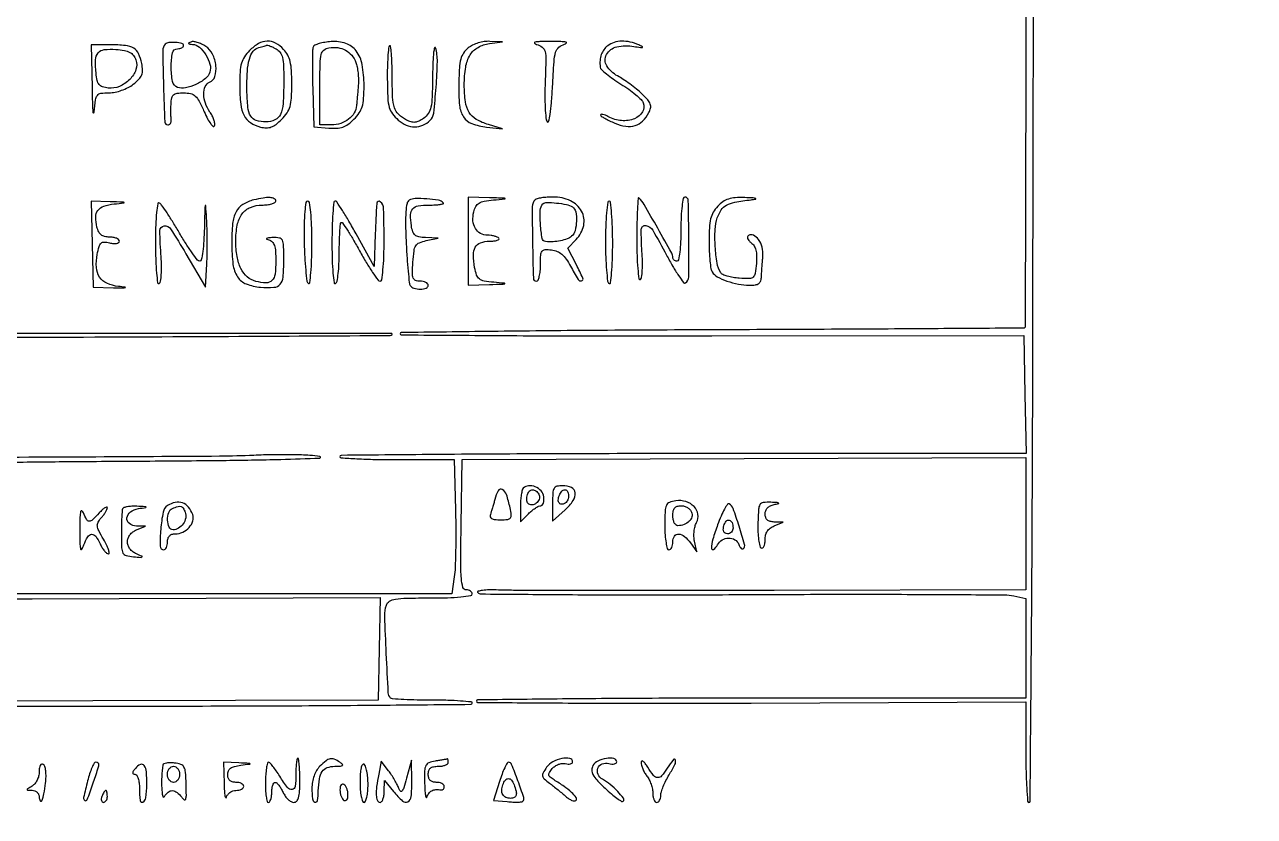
# Model space of a CAD drawing. Extents: x 24 to 1546, y 0 to 2379.
# Drawn here: x 1239.4 to 1546, y -0.5 to 197 of the extents above; entities that cross this region are included whole.
import ezdxf

# ---------------------------------------------------------------- set-up
doc = ezdxf.new("R2010")
doc.units = 0
doc.header["$MEASUREMENT"] = 0
doc.layers.get('0').update_dxf_attribs({"linetype": 'CONTINUOUS'})

msp = doc.modelspace()

# ---------------------------------------------------------------- linework, layer by layer
for points in [[(1489.134851, 232.568275, -0.000088), (1488.995819, 179.007081, -0.000003), (1488.836526, 121.681109, -0.200949), (1488.709803, 121.380879, -0.194474), (1488.503254, 121.295825, -0.00001), (1465.722567, 121.148835, -0.00041), (1440.577604, 121.007675, -0.000247), (1410.75, 120.879366, 0.000817), (1380.936723, 120.717103, 0.001363), (1355.839062, 120.471088, 0.000075), (1333.276162, 120.185037, 0.410462), (1333, 119.905311, 0.412087), (1333.276177, 119.62712, 0.000075), (1355.839062, 119.46656, 0.001363), (1380.936709, 119.360134, 0.000817), (1410.75, 119.363688), (1488.5, 119.5), (1488.776733, 104.75), (1489.053466, 90), (1403.526733, 90, 0.000822), (1370.731373, 89.946106, 0.001371), (1343.123132, 89.779687, 0.000076), (1318.30481, 89.558292, 0.4111), (1317.998822, 89.25, 0.396236), (1318.283064, 88.946682, 0.002689), (1322.184273, 88.720313, 0.008213), (1326.784417, 88.553912, 0.004933), (1332.248822, 88.5), (1346.5, 88.5), (1346.80418, 76, -0.005175), (1346.875443, 70.902717, -0.005553), (1346.838218, 65.923437, -0.005277), (1346.713649, 61.649129, -0.026037), (1346.492907, 59.25), (1345.877454, 55), (1281.337791, 55), (1216.798128, 55)], [(956.104801, 25.769543, -0.000009), (1071.532232, 26.383709, -0.000448)], [(1026.733611, 243.098293, 0.000018), (954.81255, 242.694459, 0.197444)], [(1192.992564, 118.921241, 0.000373), (1245.748798, 119.049044, 0.000618), (1290.245747, 119.245058, 0.000021), (1330.47912, 119.473752, 0.207433), (1330.992564, 119.699842, 0.654235), (1330.894344, 119.924749, 0.000011), (1276.068902, 119.942781, 0.000456), (1215.434512, 119.906035, 0.000272)], [(1054.378065, 242.245189, -0.00011), (1310.655694, 242.847537, -0.001089)], [(1382.009387, 244.131797, -0.000078), (1301.158415, 243.934612, -0.000047), (1205.149916, 243.724436, 0.000314)], [(1178.254911, 26.854156, -0.00082), (1265.25, 27.017082, 0.000799), (1298.130892, 27.077303, 0.001333), (1325.810937, 27.246056, 0.000072), (1350.701935, 27.467752, 0.411565), (1351, 27.768526, 0.38682), (1350.732743, 28.06229, 0.005199), (1348.086979, 28.28513, 0.011492), (1344.885694, 28.447402, 0.006916), (1341.083333, 28.5, -0.005), (1337.244264, 28.538389, -0.007691), (1333.923771, 28.655917, -0.003266), (1331.107786, 28.817428, -0.182376), (1330.635886, 29.030781, -0.184688), (1330.046725, 30.349584, -0.002117), (1329.551162, 40.126451, -0.003803), (1329.187091, 49.504029, -0.084835), (1329.560312, 52.190025, -0.184257), (1330.327158, 53.154467, -0.093176), (1331.807629, 53.692861, -0.036155), (1334.577976, 53.944826, -0.004606), (1340.567388, 54, 0.007652), (1344.840136, 54.065398, 0.016239), (1348.141847, 54.273963, 0.011691), (1350.628175, 54.571097, 0.373116), (1351, 55, 0.150489), (1350.882558, 55.381363, 0.098531), (1350.552098, 55.70625, 0.081634), (1350.058195, 55.92537, 0.063749), (1349.475229, 56, -0.338395), (1348.655992, 56.626153, -0.047242), (1348.268205, 58.869283, -0.020784), (1348.118898, 63.108125, -0.002638), (1348.225229, 72.25), (1348.5, 88.5), (1418.75, 88.756753), (1489, 89.013506), (1489, 72.506753), (1489, 56), (1426.25, 55.879403, -0.000329), (1401.771508, 55.848479, -0.000478), (1380.170312, 55.856079, -0.000237), (1361.816065, 55.88878, -0.008206), (1357.5, 55.969353, 0.012695), (1355.254322, 55.991109, 0.026387), (1353.507305, 55.871316, 0.039472), (1352.414139, 55.649576, 0.570319), (1352.333378, 55.33995, 0.197692), (1353.143716, 54.998324, 0.000224), (1371.987707, 54.844282, 0.001993), (1393.126772, 54.765211, 0.001218), (1418.071457, 54.832074, -0.000974), (1443.166534, 54.911559, -0.001517), (1464.795154, 54.872276, -0.000418), (1483.640858, 54.765099, -0.052468), (1485.988079, 54.502618), (1489, 53.841089), (1489, 41.420545), (1489, 29), (1420.5, 29, 0.001026), (1394.233622, 28.946105, 0.001711), (1372.121787, 28.779688, 0.000118), (1352.304352, 28.558027, 0.410756), (1351.999701, 28.25, 0.412221), (1352.304121, 27.943257, 0.000118), (1372.121453, 27.805139, 0.001711), (1394.233237, 27.731937, 0.001026), (1420.499701, 27.788772), (1489, 28.077545), (1489, 15.538772, 0.005696), (1489.054775, 10.730936, 0.009477), (1489.223813, 6.683264, 0.003564), (1489.454628, 3.285079, 0.392428), (1489.761916, 3, 0.411692), (1490.076076, 3.311464, 0.000039), (1490.375643, 38.396875, 0.000988), (1490.627808, 77.294189, 0.000592), (1490.781276, 123.5), (1491.038719, 244)], [(1218.521225, 87.631192, -0.000086), (1232.949581, 87.827557, -0.001224), (1249.012428, 88.004083, -0.000743), (1268.01457, 88.138175, 0.001292), (1288.697512, 88.30684, 0.0036), (1303.21425, 88.567264, 0.003575), (1312.971244, 88.882393, 0.892363), (1313, 89.269229, 0.034568), (1310.513888, 89.565801, 0.007986), (1306.296875, 89.707761, 0.00821), (1301.424214, 89.713898, 0.007943), (1296.5, 89.560968, -0.010109), (1287.99788, 89.333764, -0.000354), (1255.051563, 89.142944, -0.000659), (1216.127905, 88.996366, -0.000461)]]:
    msp.add_lwpolyline(points, format="xyb")
for points in [[(1256.180248, 181.25, 0.00366), (1256.273409, 177.382722, 0.015201), (1256.417571, 175.053125, 0.570584), (1256.5767, 174.977903, 0.227998), (1256.735039, 175.25, -0.012029), (1257.045312, 178.259185, -0.134041), (1257.503295, 179.362991, -0.198356), (1258.390416, 179.87019, -0.031948), (1260.419932, 180, 0.051476), (1261.907196, 180.153524, 0.033982), (1263.563273, 180.61839, 0.033766), (1265.15771, 181.309682, 0.047513), (1266.460607, 182.147673, 0.032399), (1267.857056, 183.400631, 0.09722), (1268.5571, 184.467034, 0.10501), (1268.773257, 185.669826, 0.041513), (1268.580408, 187.347962, 0.059634), (1267.788453, 189.765891, 0.151269), (1266.561126, 191.121125, 0.109552), (1264.505298, 191.794174, 0.023737), (1260.75, 191.984687), (1256, 192)], [(1267.130025, 188.193297, -0.177775), (1267.130548, 185.775342, -0.106885), (1265.576939, 183.322541, -0.098723), (1263.017694, 181.58513, -0.129285), (1260.230877, 181.185423, -0.049009), (1258.786518, 181.497246, -0.14226), (1257.947633, 182.062809, -0.120165), (1257.461203, 183.055059, -0.030287), (1257.179541, 184.845196, -0.030902), (1257.064353, 188.259949, -0.167812), (1257.708344, 189.9678, -0.196032), (1259.201017, 190.764984, -0.044387), (1262.132124, 190.807945, -0.024056), (1264.262801, 190.546351, -0.07809), (1265.607568, 190.09154, -0.10894), (1266.495775, 189.344901, -0.075811)], [(1274.452381, 192.119048, 0.202337), (1273.808712, 190.535684, 0.004055), (1273.996983, 181.689401, 0.003049), (1274.316203, 172.697986, 0.402085), (1275.043837, 172, 0.124261), (1275.428977, 172.097217, 0.116034), (1275.733365, 172.367188, 0.103799), (1275.908313, 172.772633, 0.082595), (1275.925354, 173.25, -0.023001), (1275.870297, 173.910708, -0.006547), (1275.84552, 174.940625, -0.006578), (1275.84808, 176.105469, -0.006926), (1275.881517, 177.25, -0.039736), (1276.065012, 178.740563, -0.164409), (1276.51578, 179.513758, -0.149348), (1277.37191, 179.896668, -0.031026), (1279.035537, 180, -0.057795), (1280.756958, 179.800354, -0.12996), (1281.908417, 179.187076, -0.086129), (1282.885261, 177.905021, -0.016406), (1284.156187, 175.25, 0.016478), (1284.989085, 173.510683, 0.036165), (1285.762189, 172.254933, 0.069326), (1286.359118, 171.630118, 0.509663), (1286.695397, 171.72424, 0.125237), (1286.761949, 172.349661, 0.042276), (1286.553521, 173.249288, 0.03892), (1286.143829, 174.246061, 0.035826), (1285.574747, 175.196747, -0.06986), (1284.455807, 177.39127, -0.08067), (1284.056558, 179.702785, -0.101931), (1284.42696, 181.596915, -0.204822), (1285.5, 182.638374, 0.234427), (1286.822228, 184.075304, 0.098127), (1287.058836, 186.766737, 0.08667), (1286.228329, 189.645702, 0.135062), (1284.532043, 191.570961, 0.035175), (1283.493029, 192.151759, 0.038413), (1282.412449, 192.561714, 0.041678), (1281.444332, 192.760495, 0.125966), (1280.782043, 192.672962, 0.03834), (1280.323525, 192.446554, 0.446075), (1280.288854, 192.27223, 0.205389), (1280.524466, 192.136449, 0.017997), (1281.226947, 192.078947, -0.170867), (1282.934072, 191.388875, -0.072622), (1284.55122, 189.481327, -0.071383), (1285.58361, 187.142441, -0.14615), (1285.549674, 185.156509, -0.149353), (1284.438663, 183.545876, -0.057147), (1282.101624, 182.092796, -0.05711), (1279.489989, 181.204073, -0.146105), (1277.51796, 181.354734, -0.257507), (1276.269285, 182.836234, -0.048639), (1275.906651, 186.484913, -0.05112), (1276.259152, 189.987971, -0.356089), (1277.5, 191, 0.050408), (1278.073977, 191.058014, 0.070378), (1278.559375, 191.230804, 0.090503), (1278.885859, 191.485777, 0.183844), (1279, 191.785714, 0.346814), (1278.587654, 192.308688, 0.040596), (1277.015964, 192.553168, 0.041311), (1275.344132, 192.53744, 0.175112)], [(1295.454545, 190.545455, 0.049983), (1294.167466, 188.971672, 0.078632), (1293.44314, 187.386849, 0.05454), (1293.095003, 185.267063, 0.013452), (1293, 181.736584, 0.026477), (1293.242191, 177.166101, 0.090872), (1294.080558, 174.326944, 0.131476), (1295.666903, 172.553711, 0.085977), (1298.199677, 171.458955, 0.055184), (1299.651739, 171.274735, 0.091037), (1300.868108, 171.478072, 0.078066), (1302.057548, 172.132546, 0.03165), (1303.449677, 173.358768, 0.046588), (1304.801623, 174.989207, 0.080251), (1305.549405, 176.581642, 0.056352), (1305.904116, 178.695211, 0.013424), (1306, 182.265984, 0.0142), (1305.906083, 185.572299, 0.044386), (1305.583743, 187.771903, 0.063908), (1304.966625, 189.402188, 0.065221), (1303.961045, 190.811439, 0.079937), (1301.933482, 192.389064, 0.134034), (1299.847888, 192.888895, 0.124821), (1297.691501, 192.269715, 0.064446)], [(1302.065741, 190.964816, -0.115162), (1303.065969, 190.08629, -0.098375), (1303.64525, 188.805168, -0.048918), (1303.923248, 186.691574, -0.008786), (1303.984687, 182.714816, -0.014965), (1303.811765, 177.321257, -0.08966), (1303.144365, 174.603664, -0.182273), (1301.797958, 173.243315, -0.107906), (1299.538729, 172.75, -0.075561), (1297.136372, 173.115135, -0.184141), (1295.750517, 174.203809, -0.111988), (1295.039321, 176.366761, -0.020115), (1294.807127, 180.630656, -0.017181), (1294.902048, 185.333557, -0.054605), (1295.41364, 188.431917, -0.092955), (1296.361183, 190.353492, -0.169062), (1297.796988, 191.319723, 0.001663), (1298.472249, 191.499872, 0.002131), (1299.092489, 191.670392, 0.00164), (1299.611275, 191.817237, 0.018244), (1299.815741, 191.883999, -0.175676), (1300.024383, 191.884892, -0.011079), (1300.606922, 191.661839, -0.015231), (1301.301758, 191.352966, -0.010661)], [(1311.335301, 191.424983, 0.085592), (1311.180816, 190.653514, 0.003737), (1311.12736, 187.897164, 0.006253), (1311.12929, 184.61393, 0.004412), (1311.210159, 180.924983), (1311.5, 171.5), (1315.235928, 171.190474, 0.034766), (1317.204621, 171.164566, 0.070807), (1318.717931, 171.467745, 0.072898), (1320.058516, 172.173595, 0.038824), (1321.485928, 173.395019, 0.046722), (1322.794674, 174.974219, 0.077313), (1323.537325, 176.534167, 0.05699), (1323.898552, 178.56361, 0.015574), (1324, 181.819687, 0.044225), (1323.53719, 187.041953, 0.117217), (1322.052245, 190.457092, 0.153512), (1319.485146, 192.299975, 0.096346), (1315.78857, 192.767788, 0.024089), (1314.211799, 192.586639, 0.032588), (1312.81463, 192.262877, 0.0341), (1311.742979, 191.858236, 0.19574)], [(1321.96671, 187.587559, -0.044368), (1322.281867, 186.469046, -0.020463), (1322.500633, 184.971386, -0.020081), (1322.603384, 183.367272, -0.02625), (1322.561247, 181.898361, -0.00015), (1322.444967, 180.474172, -0.000137), (1322.324182, 179.005188, -0.000137), (1322.215498, 177.692178, -0.000444), (1322.142405, 176.821429, -0.115662), (1321.543132, 174.981917, -0.091674), (1320.147854, 173.41675, -0.084914), (1318.176186, 172.363917, -0.080433), (1315.928571, 172), (1313, 172), (1313, 181.430449, -0.004163), (1313.049331, 187.354944, -0.052288), (1313.319525, 189.574584, -0.165364), (1313.990394, 190.660559, -0.132149), (1315.25, 191.233501, -0.074928), (1317.429718, 191.265185, -0.090816), (1319.369904, 190.630449, -0.093469), (1320.91819, 189.368889, -0.084544)], [(1341.09968, 184.306704, -0.006114), (1340.976306, 178.959875, -0.043102), (1340.661387, 176.37961, -0.092703), (1340.011969, 174.810781, -0.0959), (1338.845394, 173.604263, -0.039521), (1337.682284, 172.919629, -0.089624), (1336.703238, 172.644193, -0.095655), (1335.730581, 172.737125, -0.049599), (1334.595394, 173.197263, -0.069223), (1332.636855, 174.602724, -0.12597), (1331.59807, 176.261437, -0.067237), (1331.131846, 178.9043, -0.009602), (1331.015313, 184.416667, 0.007581), (1330.96414, 187.40956, 0.014293), (1330.817268, 189.820582, 0.01148), (1330.615221, 191.610833, 0.620301), (1330.362621, 191.695954, 0.174752), (1330.111827, 191.162388, 0.006792), (1329.935765, 188.960639, 0.011386), (1329.820393, 186.306341, 0.007715), (1329.80454, 183.279287, 0.008418), (1329.929771, 178.647061, 0.055427), (1330.286467, 176.358308, 0.096408), (1331.060823, 174.785756, 0.05262), (1332.539879, 173.213704, 0.073543), (1334.546144, 171.94494, 0.103002), (1336.613318, 171.50044, 0.106703), (1338.632002, 171.922437, 0.083745), (1340.5, 173.161778, 0.178953), (1341.368643, 174.898579, 0.008727), (1341.970839, 181.415114, 0.013188), (1342.280324, 187.814753, 0.074431), (1341.84968, 191.197111, 0.738849), (1341.596644, 191.202911, 0.05321), (1341.361111, 190.122996, 0.017584), (1341.182427, 187.688166, 0.006812)], [(1349.986407, 191.190076, 0.073036), (1348.812102, 189.915116, 0.085456), (1348.130136, 188.420294, 0.049828), (1347.776568, 186.200331, 0.010203), (1347.625623, 182.226053, 0.025884), (1347.808943, 176.867722, 0.122434), (1348.796025, 173.982273, 0.16418), (1350.848952, 172.348885, 0.057441), (1354.569254, 171.470483), (1358.5, 171.008044), (1355, 172.067116, -0.057735), (1351.981427, 173.376125, -0.126031), (1350.192612, 175.129028, -0.104349), (1349.271725, 177.758643, -0.032238), (1349, 181.968623, -0.039095), (1349.347965, 186.412116, -0.097719), (1350.462635, 189.455194, -0.129075), (1352.415501, 191.341742, -0.097238), (1355.263005, 192.277574), (1358.5, 192.679926), (1355.360784, 192.839963, 0.050754), (1353.984952, 192.770446, 0.036505), (1352.484436, 192.427203, 0.036931), (1351.077218, 191.878661, 0.058853)], [(1367, 192.089902, -0.090179), (1368.438116, 191.383009, -0.178631), (1369.125776, 190.334641, -0.062275), (1369.330951, 188.342179, -0.004402), (1369.159597, 182.740366, 0.009544), (1369.090508, 179.336689, 0.012868), (1369.166056, 176.25711, 0.00993), (1369.344596, 173.715072, 0.121501), (1369.659597, 172.800784, 0.649832), (1370.033533, 172.859339, 0.027343), (1370.405666, 174.620125, 0.018499), (1370.742461, 177.495146, 0.007363), (1371, 181.458202, -0.004211), (1371.369697, 187.760862, -0.051935), (1371.778017, 190.128341, -0.149552), (1372.562885, 191.348887, -0.108507), (1374, 192.108522, 0.150049), (1374.437798, 192.387878, 0.572737), (1374.354833, 192.625968, 0.04243), (1373.077014, 192.76764, 0.006402), (1370.5, 192.80064, 0.006155), (1367.864227, 192.768195, 0.04396), (1366.598247, 192.625193, 0.587463), (1366.52073, 192.381651, 0.13574)], [(1384.760284, 191.75, 0.069586), (1383.782613, 190.752288, 0.074794), (1383.144722, 189.547667, 0.067537), (1382.848004, 188.104797, 0.043827), (1382.881517, 186.399476, 0.180033), (1383.173917, 185.814456, 0.015842), (1384.439939, 184.70548, 0.019158), (1386.088685, 183.453716, 0.013723), (1388.020401, 182.178098, -0.015476), (1389.985917, 180.870244, -0.01879), (1391.739805, 179.521222, -0.017633), (1393.114477, 178.29474, -0.110607), (1393.632277, 177.515888, -0.229086), (1393.439654, 175.227962, -0.165422), (1391.465018, 173.535751, -0.117265), (1388.229464, 173.056035, -0.101629), (1384.934259, 174.035184, 0.022333), (1384.191967, 174.39077, 0.043528), (1383.568188, 174.594083, 0.068936), (1383.141735, 174.63275, 0.400447), (1383, 174.484157, 0.250054), (1383.158671, 174.186722, 0.015485), (1384.034833, 173.637765, 0.019995), (1385.172904, 173.032545, 0.01325), (1386.522837, 172.426011, 0.061448), (1389.265382, 171.658012, 0.112876), (1391.566555, 171.829774, 0.12022), (1393.468115, 172.965995, 0.075522), (1395.026816, 175.050107, 0.073963), (1395.441359, 176.208206, 0.139439), (1395.361668, 177.189813, 0.09175), (1394.723704, 178.25148, 0.020674), (1393.257782, 179.777188, 0.020287), (1391.936824, 180.943893, 0.012812), (1390.308477, 182.200574, 0.012864), (1388.641818, 183.355363, 0.023019), (1387.208048, 184.20349, -0.132409), (1384.506238, 186.727705, -0.272476), (1384.439047, 189.521387, -0.21292), (1387.031838, 191.464895, -0.099979), (1391.308652, 191.569115, 0.00418), (1392.960285, 191.291428, 0.11401), (1393.398078, 191.321609, 0.667082), (1393.413308, 191.475966, 0.014618), (1392.5, 191.932257, 0.051801), (1390.362798, 192.665697, 0.062737), (1388.255624, 192.880878, 0.069161), (1386.339292, 192.568384, 0.089449)], [(1296.5, 153.280761, 0.079058), (1293.757401, 152.1317, 0.136975), (1292.095934, 150.326657, 0.093731), (1291.240307, 147.404383, 0.024485), (1291, 142.5, 0.030845), (1291.326829, 137.207088, 0.114764), (1292.470173, 134.092953, 0.155839), (1294.643645, 132.330995, 0.073484), (1298.203142, 131.515136, 0.034567), (1301.537765, 131.483447, 0.200077), (1303.087024, 132.240523, 0.161016), (1303.829459, 133.986684, 0.020686), (1304, 138.106989, 0.00693), (1303.947071, 141.925424, 0.104519), (1303.638258, 143.209558, 0.242722), (1302.894346, 143.775408, 0.054103), (1301.25, 143.883999, 0.010989), (1300.150445, 143.813383, 0.109045), (1299.71179, 143.676084, 0.602595), (1299.717606, 143.507227, 0.049066), (1300.25, 143.310674, -0.134409), (1301.096606, 142.822757, -0.115646), (1301.635505, 141.944746, -0.064056), (1301.921395, 140.476249, -0.016086), (1302, 138.033665, -0.03008), (1301.801766, 134.741487, -0.165767), (1301.041564, 133.163035, -0.211041), (1299.596753, 132.590241, -0.05189), (1297.007997, 132.960926, -0.121832), (1294.894519, 134.083832, -0.095158), (1293.315854, 136.15958, -0.073787), (1292.341899, 139.167387, -0.04067), (1292.014742, 143.027494, -0.049635), (1292.397244, 147.002493, -0.10915), (1293.615027, 149.784874, -0.136413), (1295.679068, 151.41893, -0.099954), (1298.556704, 152, 0.027479), (1299.876059, 152.072563, 0.043216), (1300.988532, 152.29375, 0.053392), (1301.770267, 152.614471, 0.275355), (1302, 153, 0.294192), (1301.620895, 153.588551, 0.094105), (1300.561448, 153.846312, 0.052501), (1298.847039, 153.75381, 0.020041)], [(1335.2778, 153.180325, 0.206657), (1334.714719, 152.365253, 0.030839), (1334.439633, 150.344734, 0.022869), (1334.354246, 147.287815, 0.006954), (1334.501196, 142.65572, 0.005159), (1334.714457, 138.847247, 0.007438), (1334.987924, 135.483945, 0.004265), (1335.28354, 132.666344, 0.110575), (1335.532413, 131.947555, 0.18527), (1336.456828, 131.24359, 0.074183), (1338.058705, 131.0238, 0.084404), (1339.499983, 131.286288, 0.315439), (1340, 132, 0.195331), (1339.844857, 132.381977, 0.086783), (1339.396405, 132.70625, 0.066664), (1338.731662, 132.926386, 0.046699), (1337.945209, 133, -0.093682), (1336.855954, 133.205895, -0.214139), (1336.283383, 133.790207, -0.093619), (1336.079653, 135.001372, -0.011027), (1336.195209, 137.744841, -0.015229), (1336.462413, 140.560884, -0.106816), (1336.916866, 141.854302, -0.158479), (1337.787551, 142.596262, -0.045588), (1339.5, 143.126526), (1342.5, 143.76337), (1339.363499, 143.881685, -0.03397), (1337.675361, 144.060647, -0.130927), (1336.726795, 144.500169, -0.141477), (1336.163347, 145.331889, -0.042178), (1335.810172, 146.840019, -0.035839), (1335.603668, 149.622466, -0.18015), (1336.135631, 151.061691, -0.180851), (1337.477869, 151.799218, -0.036167), (1340.25, 152, 0.012964), (1341.778426, 152.039634, 0.026648), (1342.968625, 152.165229, 0.038721), (1343.718638, 152.345452, 0.560334), (1343.77085, 152.562483, 0.157444), (1342.533848, 153.19563, 0.022037), (1339.643393, 153.534442, 0.023022), (1336.729091, 153.611929, 0.135627)], [(1350, 143), (1350, 132), (1355.25, 132.174707, 0.000549), (1358.72802, 132.294272, 0.107792), (1359.06512, 132.380426, 0.752864), (1359.047317, 132.475642, 0.001118), (1356.351434, 132.727249, -0.020602), (1353.920212, 133.050103, -0.121931), (1352.75509, 133.564675, -0.147761), (1352.078386, 134.514876, -0.035014), (1351.581305, 136.418299, -0.040514), (1351.255393, 139.526843, -0.134485), (1351.747334, 141.503785, -0.18072), (1353.061735, 142.615313, -0.08631), (1355.273655, 143, 0.022203), (1356.399787, 143.050032, 0.052479), (1357.223064, 143.211489, 0.123933), (1357.614229, 143.448701, 0.412358), (1357.61337, 143.719964, 0.098604), (1357.19514, 143.999281, 0.032696), (1356.493232, 144.237261, 0.031084), (1355.6611, 144.405395, 0.030709), (1354.811147, 144.469964, -0.123021), (1353.033622, 144.941369, -0.133542), (1351.750508, 146.184474, -0.11644), (1351.163064, 148.057713, -0.079656), (1351.357424, 150.287954, -0.062005), (1351.890296, 151.662818, -0.133416), (1352.665941, 152.480746, -0.093487), (1353.941876, 152.961342, -0.020984), (1356.254678, 153.268024, 0.000803), (1359.133118, 153.532073, 0.737605), (1359.151778, 153.621073, 0.118414), (1358.859808, 153.702096, 0.000425), (1355.25, 153.825293), (1350, 154)], [(1366.666667, 153.333333, 0.198161), (1365.94548, 151.599329, 0.004821), (1366.005177, 142.755955, 0.003607), (1366.217598, 133.758654, 0.405216), (1367, 133, 0.297999), (1367.387315, 133.253336, 0.042822), (1367.70625, 134.194512, 0.037097), (1367.927627, 135.507996, 0.023207), (1368, 137.066422, -0.013287), (1368.066346, 139.56258, -0.145923), (1368.399614, 140.495955, -0.229252), (1369.12394, 140.879823, -0.037812), (1370.75, 140.816422, -0.071046), (1372.141059, 140.451709, -0.077511), (1373.329142, 139.718412, -0.063198), (1374.412846, 138.524092, -0.030107), (1375.5, 136.752702, 0.011852), (1377.36575, 133.447962, 0.329434), (1378.228549, 133.086568, 0.468652), (1378.553456, 133.751569, 0.012426), (1376.945806, 137.106228), (1374.850965, 141.212457), (1376.925482, 143.42068, 0.135884), (1378.764316, 146.917888, 0.180021), (1378.258583, 150.448712, 0.161599), (1375.469091, 153.057189, 0.108283), (1371.166667, 154, 0.016072), (1369.650003, 153.951236, 0.020702), (1368.263542, 153.804167, 0.018996), (1367.138112, 153.593478, 0.14152)], [(1392, 143.60765, 0.007526), (1392.062335, 139.46684, 0.014338), (1392.257942, 136.142807, 0.009869), (1392.530957, 133.605547, 0.545473), (1392.892043, 133.433279, 0.22817), (1393.221448, 133.948827, 0.015419), (1393.380894, 135.734282, 0.019673), (1393.42292, 137.958821, 0.013314), (1393.30356, 140.492296, -0.021516), (1393.135393, 145.97181, -0.457049), (1394.236106, 146.900907, -0.224983), (1395.984671, 145.707352, -0.011449), (1399.410785, 139.529571, 0.010984), (1400.970648, 136.710734, 0.018369), (1402.419296, 134.421168, 0.012849), (1403.672843, 132.689413, 0.385597), (1404.160785, 132.59937, 0.257274), (1404.983614, 134.058058, 0.004371), (1404.995309, 143.581755, 0.003814), (1404.850134, 153.169007, 0.40756), (1404, 154, 0.358912), (1403.586179, 153.659026, 0.01702), (1403.28125, 151.75, 0.020476), (1403.067911, 149.198174, 0.010616), (1403, 146, -0.010616), (1402.932089, 142.801826, -0.020476), (1402.71875, 140.25, -0.01702), (1402.413821, 138.340974, -0.358912), (1402, 138, -0.087669), (1401.618175, 138.067467, -0.094526), (1401.29375, 138.261176, -0.100098), (1401.076732, 138.549931, -0.111704), (1401, 138.889109, 0.127685), (1400.708089, 140.013566, 0.001769), (1397.227708, 146.213411, 0.003018), (1393.825063, 152.1411, 0.064655), (1392.594851, 153.738482, 0.640015), (1392.356781, 153.650702, 0.005063), (1392.174737, 151.007926, 0.009454), (1392.042425, 147.680332, 0.005208)], [(1412.174314, 151.685549, 0.059115), (1411.076011, 150.198326, 0.069133), (1410.425685, 148.569915, 0.047497), (1410.100788, 146.375487, 0.013612), (1410.015313, 142.935549, 0.010775), (1410.076375, 140.384269, 0.01381), (1410.24792, 138.041632, 0.011682), (1410.489086, 136.107949, 0.105116), (1410.785665, 135.312561, 0.127739), (1412.055372, 134.128931, 0.038355), (1414.48841, 133.043711, 0.037807), (1417.344268, 132.261623, 0.047967), (1420.0651, 132, 0.033182), (1421.569563, 132.099953, 0.127028), (1422.432722, 132.450108, 0.160641), (1422.905542, 133.120667, 0.062966), (1423.099193, 134.25, -0.004155), (1423.154919, 135.313145, -0.002021), (1423.242858, 136.67002, -0.002004), (1423.345759, 138.081565, -0.002894), (1423.448973, 139.328792, 0.086845), (1423.267798, 141.457597, 0.089378), (1422.373506, 143.374876, 0.122572), (1421.108934, 144.466543, 0.261154), (1419.859539, 144.413191, 0.186072), (1419.607926, 144.081719, 0.158759), (1419.622723, 143.640673, 0.100082), (1419.935356, 143.128375, 0.048036), (1420.513051, 142.614115, -0.09728), (1421.2337, 141.833498, -0.075808), (1421.684527, 140.767784, -0.056775), (1421.87876, 139.342504, -0.025848), (1421.822892, 137.460116, -0.016834), (1421.530749, 134.931406, -0.177925), (1421.040021, 134.034945, -0.179479), (1420.087624, 133.673622, -0.017188), (1417.564195, 133.741622, -0.025563), (1416.005928, 133.917559, -0.031325), (1414.578217, 134.246093, -0.032726), (1413.446466, 134.664654, -0.150511), (1412.926039, 135.119671, -0.098536), (1412.032353, 137.514732, -0.024937), (1411.570542, 141.664353, -0.025969), (1411.532097, 145.915775, -0.073267), (1412.089316, 148.826368, -0.062338), (1413.068664, 150.803331, -0.124409), (1414.350689, 151.971092, -0.077694), (1416.44156, 152.701706, -0.014236), (1420.5, 153.325962, 0.015174), (1421.651327, 153.505264, 0.774338), (1421.660923, 153.645826, 0.068543), (1421.014303, 153.766362, 0.003672), (1418.924314, 153.850168, 0.023714), (1416.527282, 153.814965, 0.062135), (1414.838903, 153.496881, 0.075893), (1413.483767, 152.822407, 0.050867)], [(1256.216168, 142.25), (1256.5, 131.5), (1261.5, 131.385712, 0.001515), (1263.963602, 131.336867, 0.064961), (1264.482309, 131.395702, 0.829922), (1264.477052, 131.487289, 0.003805), (1262.752972, 131.6959, -0.077397), (1259.889161, 132.480132, -0.142352), (1258.062682, 134.03291, -0.131481), (1257.266149, 136.420922, -0.061561), (1257.471161, 139.697969, -0.019848), (1257.921946, 141.666296, -0.140089), (1258.42427, 142.498262, -0.20269), (1259.193007, 142.778241, -0.048843), (1260.562698, 142.57362, 0.035601), (1261.520293, 142.404572, 0.06739), (1262.302138, 142.428829, 0.106084), (1262.812789, 142.630997, 0.250674), (1263, 142.980948, 0.222262), (1262.817593, 143.371019, 0.076707), (1262.271222, 143.700653, 0.058334), (1261.469052, 143.92543, 0.039187), (1260.519052, 144, -0.058587), (1259.323478, 144.140572, -0.111183), (1258.457395, 144.564866, -0.108466), (1257.843247, 145.327882, -0.053984), (1257.411205, 146.497764, -0.059379), (1257.091293, 148.997532, -0.16322), (1257.634911, 150.666293, -0.155762), (1259.097726, 151.717802, -0.052708), (1261.694174, 152.268203, 0.001224), (1264.172131, 152.531903, 0.725393), (1264.192578, 152.629168, 0.121917), (1263.889199, 152.716481, 0.000616), (1260.716168, 152.831897), (1255.932337, 153)], [(1284.189084, 146.25, -0.010867), (1284.047766, 143.087004, -0.017882), (1283.774751, 140.423438, -0.012123), (1283.430747, 138.320539, -0.360616), (1283.04411, 138, -0.231297), (1282.512511, 138.259814, -0.009137), (1281.176623, 140.041653, -0.014534), (1279.653823, 142.286807, -0.009582), (1278.029022, 144.950308, 0.006265), (1276.402362, 147.657079, 0.008696), (1274.872895, 150.037772, 0.005826), (1273.540114, 151.985514, 0.101719), (1272.984912, 152.509325, 0.530496), (1272.552182, 152.315085, 0.018829), (1272.258858, 150.167385, 0.01785), (1272.059802, 146.980861, 0.006673), (1272, 142.5, 0.007206), (1272.061381, 138.240941, 0.015872), (1272.258361, 134.992413, 0.013167), (1272.538917, 132.638662, 0.539635), (1272.929684, 132.456543, 0.221412), (1273.272643, 132.978382, 0.018311), (1273.454021, 134.635569, 0.021757), (1273.514062, 136.713191, 0.014958), (1273.409147, 139.067653, -0.013609), (1273.09912, 145.627102, -0.383538), (1274.126552, 146.816524, -0.288588), (1275.781474, 146.045414, -0.010462), (1279.596018, 139.850541), (1284.5, 131.5), (1284.799904, 137.25, 0.009039), (1284.889026, 139.867664, 0.005313), (1284.90572, 143, 0.005313), (1284.855839, 146.132317, 0.00903), (1284.738988, 148.75, 0.002492), (1284.527935, 151.864887, 0.864952), (1284.410389, 151.873358, 0.047635), (1284.305981, 151.016955, 0.000801)], [(1309.076919, 142.986627, 0.008156), (1309.201119, 139.109601, 0.012466), (1309.447384, 135.754399, 0.007011), (1309.759681, 132.983161, 0.226504), (1310.11713, 132.42761, 0.545794), (1310.470368, 132.596349, 0.009499), (1310.742016, 135.12687, 0.014228), (1310.93741, 138.407607, 0.007759), (1311, 142.440983, 0.007216), (1310.935515, 146.908969, 0.017335), (1310.725371, 150.21229, 0.014306), (1310.420179, 152.606128, 0.369392), (1309.959789, 153, 0.369864), (1309.503284, 152.608795, 0.016455), (1309.232769, 150.381242, 0.018475), (1309.073374, 147.258364, 0.007441)], [(1316, 142.440983, 0.007438), (1316.061872, 138.281816, 0.015305), (1316.258246, 135.032276, 0.011746), (1316.535266, 132.622549, 0.541903), (1316.911765, 132.445468, 0.214665), (1317.271707, 132.978072, 0.013146), (1317.555699, 134.921412, 0.017679), (1317.757334, 137.33162, 0.012028), (1317.823529, 140.082916, -0.006211), (1317.857631, 142.827892, -0.00937), (1317.961832, 145.217194, -0.004761), (1318.106019, 147.220678, -0.177848), (1318.294348, 147.627681, -0.469239), (1318.602276, 147.599248, -0.005892), (1319.843949, 145.742605, -0.011966), (1321.285675, 143.410734, -0.006967), (1322.908435, 140.54925, 0.009269), (1324.566808, 137.656088, 0.014175), (1326.120775, 135.217592, 0.008622), (1327.488297, 133.273259, 0.23958), (1328.025852, 133, 0.373797), (1328.432342, 133.353247, 0.010707), (1328.725646, 135.816346, 0.015987), (1328.933777, 139.007061, 0.008292), (1329, 143, 0.006718), (1328.891353, 151.085823, 0.214927), (1328.051446, 152.823295, 0.613445), (1327.180463, 152.451557, 0.007821), (1326.790442, 144.850149), (1326.5, 136.700298), (1322.014475, 144.850149, 0.006734), (1320.239961, 147.973965, 0.010552), (1318.622009, 150.605981, 0.004939), (1317.198199, 152.769001, 0.249695), (1316.764475, 153, 0.387421), (1316.457325, 152.719977, 0.005015), (1316.224565, 149.898289, 0.011281), (1316.05497, 146.489648, 0.006788)], [(1375.971916, 151.517357, -0.210314), (1376.781251, 150.341023, -0.054667), (1376.966348, 147.997686, -0.054547), (1376.630752, 145.605654, -0.160268), (1375.75, 144.220019, -0.08155), (1374.608517, 143.560349, -0.039692), (1372.986956, 143.090663, -0.036953), (1371.128269, 142.85008, -0.036695), (1369.25, 142.884846, -0.342106), (1368.404789, 143.674004, -0.022982), (1368.002054, 147.176744, -0.025708), (1367.94103, 150.742352, -0.190015), (1368.605772, 152.272439, -0.203411), (1369.5499, 152.653977, -0.021217), (1371.98808, 152.508188, -0.026184), (1374.453533, 152.124201, -0.086896)], [(1384.200216, 143.00047, 0.008465), (1384.26162, 139.127762, 0.012933), (1384.458544, 135.773952, 0.007445), (1384.734292, 133.009075, 0.229646), (1385.094732, 132.441453, 0.542815), (1385.466058, 132.61674, 0.011212), (1385.741813, 135.053017, 0.015065), (1385.93796, 138.309612, 0.007508), (1386, 142.440983, 0.007945), (1385.935664, 146.489575, 0.013185), (1385.737236, 149.898289, 0.006789), (1385.463509, 152.679878, 0.381872), (1385.105484, 153, 0.379371), (1384.747625, 152.682829, 0.00753), (1384.470573, 150.062638, 0.013913), (1384.268681, 146.834507, 0.00839)], [(1356.612673, 78.592901, -0.006004), (1356.343603, 77.572879, -0.005045), (1356.034621, 76.49841, -0.005093), (1355.732521, 75.522795, -0.013985), (1355.49321, 74.842901, 0.164783), (1355.469495, 74.247007, 0.201245), (1355.819165, 73.818156, 0.097408), (1356.635547, 73.569758, 0.025296), (1358.013491, 73.5, 0.022157), (1359.827479, 73.580423, 0.204995), (1360.504561, 73.944184, 0.202249), (1360.713927, 74.68823, 0.021515), (1360.406949, 76.5, 0.027285), (1359.51578, 79.778326, 0.188887), (1358.471251, 81.035293, 0.414345), (1357.458125, 80.742257, 0.064518)], [(1363.708849, 81.375516, 0.138208), (1363.432651, 80.882576, 0.020312), (1363.208224, 79.748849, 0.02164), (1363.05189, 78.353034, 0.017068), (1363, 76.833333), (1363, 73), (1365, 75, -0.024418), (1365.844198, 75.765537, -0.027575), (1366.726681, 76.4125, -0.028398), (1367.528119, 76.87211, -0.116501), (1368.069551, 77, 0.216622), (1368.452557, 77.174105, 0.099259), (1368.731053, 77.660938, 0.070854), (1368.863646, 78.388435, 0.045002), (1368.819551, 79.25, 0.150506), (1368.145776, 80.681752, 0.109951), (1366.699488, 81.6994, 0.116227), (1365.024787, 81.974336, 0.181118)], [(1367.553851, 79.912868, -0.192303), (1367.736692, 78.870277, -0.142112), (1367.181284, 77.825712, -0.144105), (1366.160061, 77.249738, -0.197735), (1365.130806, 77.419157, -0.218223), (1364.601218, 78.214383, -0.102493), (1364.659875, 79.475747, -0.10433), (1365.212035, 80.594009, -0.229991), (1366.047972, 81, -0.105365), (1366.416152, 80.921543, -0.05139), (1366.834346, 80.680655, -0.047755), (1367.235009, 80.328731, -0.050307)], [(1371, 77.556371), (1371, 73.112742), (1374.137061, 75.978004, 0.055772), (1376.152617, 78.279678, 0.178881), (1376.65617, 80.221134, 0.265959), (1375.729277, 81.519127, 0.108115), (1373.531385, 82, 0.056312), (1372.102241, 81.838533, 0.210001), (1371.392417, 81.311146, 0.117011), (1371.068755, 80.205807, 0.012973)], [(1375, 79.559017, -0.09848), (1374.786296, 78.484534, -0.119858), (1374.182435, 77.658465, -0.164168), (1373.41103, 77.354327, -0.211971), (1372.708381, 77.624952, -0.218914), (1372.41633, 78.414306, -0.079214), (1372.701133, 79.605117, -0.079209), (1373.34213, 80.648401, -0.218838), (1374.106989, 81, -0.15858), (1374.447594, 80.889187, -0.097032), (1374.737678, 80.576711, -0.078855), (1374.933547, 80.110074, -0.060079)], [(1253.142334, 71, 0.003327), (1253.175624, 67.320886, 0.062546), (1253.337336, 66.178587, 0.666208), (1253.642208, 66.138771, 0.043806), (1254.162281, 67.25, -0.044065), (1255.109163, 69.270465, -0.250649), (1256.085294, 69.873369, -0.260329), (1257.099383, 69.386957, -0.046704), (1258.181954, 67.5, 0.028963), (1258.68687, 66.542885, 0.037512), (1259.262041, 65.734375, 0.041183), (1259.822877, 65.162485, 0.18012), (1260.259291, 65, 0.449473), (1260.476419, 65.244603, 0.0503), (1260.293451, 66.065205, 0.035171), (1259.812514, 67.234523, 0.018133), (1259.058024, 68.626229, -0.013511), (1257.862354, 70.783888, -0.092035), (1257.509386, 71.943595, -0.153783), (1257.691135, 72.872207, -0.059347), (1258.459248, 73.95497, 0.0229), (1259.049009, 74.669872, 0.025655), (1259.547404, 75.409941, 0.026163), (1259.902208, 76.076629, 0.109624), (1260, 76.517302, 0.475525), (1259.827623, 76.657567, 0.093482), (1259.401057, 76.481661, 0.042388), (1258.744724, 75.969877, 0.018444), (1257.961045, 75.188561, -0.014368), (1256.263755, 73.468583, -0.197233), (1255.4636, 73.154696, -0.272997), (1254.824756, 73.545179, -0.026747), (1254.031162, 75.25, 0.163403), (1253.637818, 75.711227, 0.515967), (1253.329025, 75.576298, 0.046705), (1253.169392, 74.167388, 0.005468)], [(1263.809017, 76.25, 0.080706), (1263.686683, 75.726971, 0.004824), (1263.590774, 74.104688, 0.007144), (1263.522509, 72.161428, 0.005207), (1263.5, 70, 0.008716), (1263.561617, 66.465612, 0.112255), (1263.897012, 65.196853, 0.212284), (1264.69148, 64.56688, 0.043563), (1266.5, 64.265736, 0.002291), (1268.414978, 64.125023, 0.211108), (1268.672849, 64.218376, 0.533532), (1268.644809, 64.378956, 0.004353), (1267.25, 64.983511, -0.06671), (1266.361192, 65.508476, -0.065893), (1265.63776, 66.250862, -0.069388), (1265.162608, 67.115851, -0.091192), (1265, 68, -0.090363), (1265.161552, 68.886607, -0.072136), (1265.631989, 69.738606, -0.068418), (1266.354116, 70.4611, -0.06681), (1267.25, 70.968838), (1269.5, 71.873227), (1267.25, 71.936614, -0.155395), (1265.484354, 72.554221, -0.266155), (1264.886242, 73.946578, -0.208734), (1265.767869, 75.464912, -0.121295), (1267.75, 76.283746, 0.001201), (1269.604104, 76.569176, 0.571622), (1269.640766, 76.661755, 0.218168), (1269.481234, 76.744743, 0.000787), (1267.309017, 76.850168, 0.022372), (1266.064246, 76.852885, 0.031828), (1264.964612, 76.735674, 0.032854), (1264.118092, 76.532542, 0.223298)], [(1275, 77.0217, 0.207462), (1273.899437, 75.406828, 0.025989), (1273.30705, 71.11397, 0.024503), (1273.154339, 66.893221, 0.41046), (1274.059096, 66, 0.20068), (1274.418624, 66.150355, 0.08492), (1274.723609, 66.5875, 0.064968), (1274.930826, 67.23444, 0.045087), (1275, 68, -0.071985), (1275.124688, 68.86158, -0.120522), (1275.491071, 69.490741, -0.12362), (1276.098695, 69.869651, -0.078057), (1276.928571, 70, 0.111054), (1278.791376, 70.41891, 0.097743), (1280.395257, 71.606275, 0.108059), (1281.316056, 73.201956, 0.166858), (1281.280452, 74.778939, 0.082508), (1280.209534, 76.658541, 0.137171), (1278.731226, 77.704191, 0.140094), (1276.948601, 77.819528, 0.087647)], [(1279.410264, 75.373252, -0.139968), (1279.536537, 73.94656, -0.104497), (1278.921229, 72.483435, -0.104165), (1277.764423, 71.390782, -0.138196), (1276.377555, 71, -0.299795), (1275.408238, 71.638588, -0.095748), (1275.021882, 73.409465, -0.086106), (1275.308646, 75.334263, -0.220363), (1276.25, 76.337719, -0.025179), (1277.619043, 76.811519, -0.145779), (1278.375685, 76.806458, -0.184048), (1278.910323, 76.391326, -0.045064)], [(1401.75, 78.232876, 0.0586), (1400.143829, 77.823986, 0.200845), (1399.381275, 77.095197, 0.095054), (1399.0609, 75.676376, 0.008135), (1399, 71.933578, 0.015647), (1399.071589, 69.646512, 0.026101), (1399.292133, 67.733394, 0.024356), (1399.605779, 66.301694, 0.338739), (1400, 66, 0.191087), (1400.381882, 66.151477, 0.088204), (1400.70625, 66.5875, 0.068025), (1400.926307, 67.234582, 0.048028), (1401, 68, -0.144178), (1401.413458, 69.404034, -0.270085), (1402.434934, 69.923483, -0.161251), (1403.886024, 69.349134, -0.063007), (1405.370746, 67.75), (1406.985436, 65.5), (1406.407687, 68.156859, -0.046094), (1406.264987, 69.32073, -0.033836), (1406.314116, 70.620848, -0.034497), (1406.531669, 71.855727, -0.062091), (1406.900455, 72.813999, 0.164494), (1407.24124, 74.856443, 0.150948), (1406.292115, 76.770332, 0.128787), (1404.270154, 78.022909, 0.108086)], [(1405.677102, 75.399075, -0.165262), (1405.722842, 74.222173, -0.126428), (1405.055889, 73.11013, -0.104971), (1403.805165, 72.308706, -0.087329), (1402.25, 72.015313, -0.19237), (1401.772735, 72.199246, -0.089423), (1401.367188, 72.738873, -0.068602), (1401.092089, 73.544333, -0.048069), (1401, 74.5, -0.044891), (1401.107001, 75.689377, -0.126393), (1401.453138, 76.442328, -0.150197), (1402.075682, 76.85941, -0.073159), (1403.031385, 77, -0.072338), (1403.853874, 76.88038, -0.063915), (1404.64651, 76.529728, -0.066861), (1405.290763, 76.011209, -0.098613)], [(1412.172177, 72.270904, 0.017069), (1410.979579, 68.657772, 0.06891), (1410.64017, 66.36672, 0.628344), (1411.146395, 66.117002, 0.099541), (1412.124693, 67.25833, -0.129848), (1413.302881, 68.477132, -0.132128), (1414.921412, 68.944921, -0.144413), (1416.450675, 68.524608, -0.163772), (1417.41655, 67.356872, 0.041207), (1417.699904, 66.768444, 0.079554), (1418.031749, 66.366302, 0.134297), (1418.354085, 66.208558, 0.2483), (1418.625423, 66.292089, 0.272148), (1418.896272, 67.335514, 0.007934), (1417.52535, 71.874477, 0.010081), (1416.018208, 76.283891, 0.168495), (1415.056355, 77.465171, 0.401959), (1414.642671, 77.376646, 0.022184), (1413.882953, 76.140942, 0.024333), (1413.031738, 74.415148, 0.014154)], [(1422.209664, 72.53863, 0.01676), (1422.225067, 70.403109, 0.023586), (1422.392243, 68.505979, 0.021198), (1422.662204, 67.000603, 0.20203), (1423.032987, 66.479613, 0.27772), (1423.398454, 66.475305, 0.148368), (1423.71594, 66.818702, 0.07711), (1423.931421, 67.520992, 0.035963), (1424, 68.473207, -0.058025), (1424.139751, 69.673382, -0.085222), (1424.554332, 70.648859, -0.088109), (1425.257977, 71.407706, -0.066391), (1426.25, 71.968838), (1428.5, 72.873227), (1426.25, 72.936614, -0.057824), (1425.248029, 73.081579, -0.117006), (1424.549592, 73.456054, -0.130689), (1424.141189, 74.071615, -0.08165), (1424, 74.930449, -0.092132), (1424.154854, 75.763706, -0.098629), (1424.597506, 76.463336, -0.090422), (1425.311119, 76.983323, -0.06486), (1426.25, 77.294267, 0.00934), (1427.342045, 77.525838, 0.651165), (1427.36853, 77.664469, 0.137462), (1427.030098, 77.781136, 0.003619), (1425.426677, 77.863818, 0.038424), (1423.529643, 77.802088, 0.233621), (1422.725667, 77.288636, 0.12187), (1422.361077, 76.113735, 0.008011)], [(1416, 71.440983, -0.096582), (1415.892762, 70.890996, -0.097334), (1415.586876, 70.423289, -0.098501), (1415.130298, 70.110135, -0.10155), (1414.59362, 70, -0.121055), (1414.032932, 70.137767, -0.169002), (1413.682304, 70.511075, -0.120805), (1413.570135, 71.131731, -0.04857), (1413.70731, 71.988753, -0.103228), (1414.270485, 73.121165, -0.292457), (1415.067068, 73.398044, -0.250386), (1415.759008, 72.784762, -0.08896)], [(1327.780288, 41.305092), (1327.5, 28.5), (1220.75, 28.239343), (1114, 27.978686), (1114, 40.468638), (1114, 52.958589), (1134.25, 53.229295, -0.001782), (1146.673847, 53.351094, -0.000215), (1174.043272, 53.510101, -0.000256), (1206.569164, 53.668453, -0.00021), (1241.280288, 53.805092), (1328.060577, 54.110183)], [(1243, 10.608707, -0.062492), (1242.870076, 9.573248, -0.052737), (1242.485938, 8.537081, -0.055034), (1241.919891, 7.654663, -0.091017), (1241.25, 7.080099, 0.004477), (1240.114135, 6.404826, 0.262137), (1240, 6.202085, 0.400998), (1240.130512, 6.065518, 0.006989), (1241.25, 6.030409, -0.093757), (1241.918039, 5.891968, -0.094968), (1242.485938, 5.519349, -0.097211), (1242.866238, 4.971659, -0.10365), (1243, 4.333333, 0.123092), (1243.233676, 3.398521, 0.619861), (1243.630469, 3.40999, 0.059629), (1244.197093, 5.160834, 0.019875), (1244.611371, 7.827386, 0.025435), (1244.712069, 9.41043, 0.033953), (1244.632612, 10.84804, 0.036125), (1244.408746, 11.979614, 0.189648), (1244.036032, 12.477731, 0.225315), (1243.62834, 12.522901, 0.185009), (1243.289426, 12.238154, 0.091659), (1243.068229, 11.578073, 0.035149)], [(1255.073688, 8.378361, 0.006334), (1254.074052, 4.184813, 0.328866), (1254.390825, 3.464096, 0.463567), (1254.982575, 3.678038, 0.006831), (1256.387531, 7.623941, 0.001737), (1257.648339, 11.366758, 0.046601), (1257.88573, 12.388392, 0.282675), (1257.694946, 12.82048, 0.152164), (1257.118715, 13, 0.271703), (1256.713663, 12.762348, 0.023257), (1256.154458, 11.642393, 0.025676), (1255.58351, 10.149366, 0.016811)], [(1266.990862, 11.48899, 0.024785), (1266.474451, 10.799959, 0.130141), (1266.320316, 10.356876, 0.301885), (1266.464237, 10.099834, 0.119059), (1266.877555, 10, -0.260797), (1267.309242, 9.758403, -0.060073), (1267.670282, 8.971875, -0.047226), (1267.918393, 7.840881, -0.030402), (1268, 6.5, 0.027886), (1268.169643, 3.460626, 0.52787), (1268.878654, 3.084364, 0.248402), (1269.615134, 4.160059, 0.023338), (1269.835956, 7.463987, 0.024927), (1269.742794, 10.591916, 0.13473), (1269.169404, 12.175173, 0.358673), (1268.230732, 12.431651, 0.114505)], [(1273.864476, 12.316422, 0.027937), (1273.554491, 9.474259, 0.025044), (1273.546484, 6.508854, 0.038816), (1273.795391, 4.527519, 0.694768), (1274.237019, 4.459047, -0.092555), (1275.160965, 5.567667, -0.185176), (1276.225939, 5.926767, -0.160037), (1277.373845, 5.49683, -0.066014), (1278.535171, 4.282788, 0.08166), (1279.166526, 3.662612, 0.500165), (1279.535749, 3.782536, 0.083962), (1279.694242, 4.754441, 0.005847), (1279.645413, 7.532788, 0.012011), (1279.485178, 10.536985, 0.106398), (1279.108798, 11.801463, 0.187162), (1278.324953, 12.46095, 0.053764), (1276.75, 12.816422, 0.028228), (1275.686592, 12.878294, 0.04334), (1274.768002, 12.800072, 0.05284), (1274.100143, 12.610079, 0.261625)], [(1289.116001, 7.75, 0.008608), (1289.191072, 5.841191, 0.026466), (1289.332266, 4.55625, 0.151368), (1289.508483, 4.203085, 0.586827), (1289.689326, 4.25, -0.09552), (1290.009076, 4.918626, -0.075402), (1290.578271, 5.485938, -0.073873), (1291.302748, 5.868413, -0.084769), (1292.073324, 6, 0.04993), (1292.810592, 6.073807, 0.069914), (1293.434039, 6.29375, 0.090065), (1293.853517, 6.618235, 0.185265), (1294, 7, 0.191087), (1293.848523, 7.381882, 0.088204), (1293.4125, 7.70625, 0.068025), (1292.765418, 7.926307, 0.048028), (1292, 8, -0.072012), (1291.137069, 8.12493, -0.121024), (1290.508179, 8.49208, -0.123784), (1290.129946, 9.101889, -0.077369), (1290, 9.936642, -0.100783), (1290.189458, 10.867022, -0.1371), (1290.721605, 11.532836, -0.094495), (1291.6923, 11.984596, -0.030931), (1293.25, 12.276604, 0.000683), (1295.553502, 12.565664, 0.602997), (1295.584473, 12.648107, 0.202828), (1295.426656, 12.723309, 0.000452), (1292.75, 12.839963), (1289, 13)], [(1307, 10, -0.028496), (1306.826888, 6.96504, -0.346016), (1306.059344, 6.189472, -0.270149), (1304.917767, 6.676632, -0.021547), (1303, 9.5, 0.012915), (1302.122681, 10.840822, 0.018812), (1301.275943, 11.971337, 0.014634), (1300.530794, 12.838724, 0.211714), (1300.168441, 12.998167, 0.352285), (1299.900557, 12.781469, 0.015739), (1299.670328, 11.528661, 0.020587), (1299.49352, 9.914484, 0.012552), (1299.411398, 7.998167, 0.015773), (1299.437877, 6.082062, 0.025901), (1299.595162, 4.468212, 0.02384), (1299.837149, 3.253346, 0.344344), (1300.161398, 3, 0.25399), (1300.483596, 3.174957, 0.063141), (1300.753661, 3.734375, 0.049131), (1300.938969, 4.542301, 0.031831), (1301, 5.5, -0.031865), (1301.061097, 6.457697, -0.049176), (1301.246599, 7.265625, -0.063213), (1301.516955, 7.824989, -0.253829), (1301.839485, 8, -0.190598), (1302.235938, 7.843176, -0.037004), (1302.766975, 7.265625, -0.034577), (1303.320433, 6.457269, -0.025934), (1303.818046, 5.5, 0.046624), (1304.366525, 4.543632, 0.050694), (1305.069441, 3.734375, 0.056806), (1305.813326, 3.179578, 0.1326), (1306.478561, 3, 0.206442), (1307.20793, 3.314551, 0.122251), (1307.680844, 4.15375, 0.055546), (1307.93365, 5.731336, 0.011981), (1308, 8.5, 0.008527), (1307.964034, 10.608817, 0.014139), (1307.853125, 12.384375, 0.007768), (1307.699752, 13.823195, 0.378993), (1307.5, 14, 0.362246), (1307.30209, 13.834959, 0.014069), (1307.146875, 12.825, 0.019357), (1307.035998, 11.53358, 0.011735)], [(1313, 12, 0.061959), (1312.170227, 10.934458, 0.047312), (1311.535714, 9.598214, 0.044811), (1311.134919, 8.086773, 0.042437), (1311, 6.5, 0.025467), (1311.134045, 3.869968, 0.28386), (1311.746248, 3.072982, 0.47729), (1312.37057, 3.437123, 0.029312), (1312.600933, 5.892626, -0.030671), (1312.891999, 8.907136, -0.109047), (1313.598259, 10.702353, -0.157091), (1314.827116, 11.670157, -0.087717), (1316.718615, 12.015313, 0.011082), (1318.132442, 12.054442, 0.15251), (1318.608007, 12.229397, 0.462916), (1318.621842, 12.514415, 0.044649), (1318, 13, 0.043252), (1316.572331, 13.756527, 0.150682), (1315.546182, 13.861267, 0.122967), (1314.516428, 13.373833, 0.024653)], [(1323, 8.059017, 0.018609), (1323.072197, 6.119825, 0.03019), (1323.29375, 4.486086, 0.030871), (1323.610035, 3.282006, 0.323693), (1324, 3, 0.308946), (1324.388352, 3.26528, 0.037703), (1324.70625, 4.304539, 0.03416), (1324.927706, 5.738865, 0.021227), (1325, 7.440983, 0.02093), (1324.926887, 9.186816, 0.027868), (1324.70625, 10.758975, 0.027581), (1324.388891, 12.000298, 0.179846), (1324, 12.5, 0.420328), (1323.588375, 12.398291, 0.077973), (1323.268876, 11.591614, 0.040398), (1323.062207, 10.132763, 0.014995)], [(1327.650296, 10.001478, 0.01587), (1327.135546, 6.922636, 0.045989), (1327.04493, 4.766718, 0.082854), (1327.33236, 3.451985, 0.306662), (1328, 3, 0.239426), (1328.386225, 3.196191, 0.067732), (1328.716814, 3.807812, 0.05231), (1328.949241, 4.696722, 0.034551), (1329.035963, 5.75), (1329.071926, 8.5), (1331.323527, 5.75, 0.034387), (1333.605658, 3.32388, 0.322267), (1334.948581, 3.156898, 0.252651), (1335.782961, 4.441493, 0.024954), (1335.901825, 8.25), (1335.80365, 13.5), (1334.576809, 9, -0.007699), (1333.894307, 6.640397, -0.089626), (1333.456217, 5.790065, -0.479902), (1333.065083, 5.78169, -0.091362), (1332.658461, 6.5, 0.032919), (1332.264844, 7.434369, 0.014683), (1331.631586, 8.610591, 0.014461), (1330.886337, 9.820244, 0.018994), (1330.133772, 10.876478), (1328.300591, 13.252957)], [(1341.75, 13.283746, 0.052311), (1340.157878, 12.86894, 0.19537), (1339.412481, 12.18108, 0.105488), (1339.110981, 10.890168, 0.010405), (1339.116001, 7.683578, 0.008717), (1339.191026, 5.799961, 0.027058), (1339.332266, 4.536738, 0.159543), (1339.508531, 4.199703, 0.575119), (1339.689326, 4.25, -0.085633), (1340.14543, 5.253877, -0.123179), (1340.870688, 5.900791, -0.10685), (1341.898006, 6.185496, -0.053566), (1343.25, 6.118421, 0.137085), (1343.535622, 6.151665, 0.119953), (1343.779687, 6.328536, 0.101574), (1343.943594, 6.626809, 0.075146), (1344, 7, 0.191087), (1343.848523, 7.381882, 0.088204), (1343.4125, 7.70625, 0.068025), (1342.765418, 7.926307, 0.048028), (1342, 8, -0.072254), (1341.126841, 8.126841, -0.124864), (1340.5, 8.5, -0.124864), (1340.126841, 9.126841, -0.072254), (1340, 10, -0.07578), (1340.142566, 10.935258, -0.149477), (1340.5625, 11.55, -0.124434), (1341.317234, 11.893532, -0.044917), (1342.5, 12, 0.038131), (1343.457356, 12.073116, 0.057076), (1344.265625, 12.29375, 0.074992), (1344.817169, 12.617064, 0.226478), (1345, 13, 0.023727), (1344.982279, 13.373224, 0.047813), (1344.926563, 13.662237, 0.082577), (1344.845322, 13.830084, 0.39223), (1344.75, 13.850168, -0.085667), (1344.559982, 13.776684, -0.00287), (1343.765625, 13.621976, -0.005364), (1342.821807, 13.45424, -0.003703)], [(1357.768233, 8.25), (1356.24511, 3.5), (1359.722876, 3.183654, 0.011492), (1361.084057, 3.09132, 0.016376), (1362.295597, 3.076784, 0.012328), (1363.285215, 3.121751, 0.180765), (1363.597405, 3.264072, 0.283195), (1363.820706, 4.203112, 0.007696), (1362.376909, 8.365676, 0.007478), (1360.804871, 12.489329, 0.307043), (1360.051675, 13, 0.27061), (1359.682926, 12.784656, 0.016393), (1359.067282, 11.604688, 0.020866), (1358.406991, 10.070331, 0.01359)], [(1369.525896, 11.75, 0.024908), (1368.645971, 10.360872, 0.173885), (1368.511821, 9.581762, 0.167916), (1368.901091, 8.880161, 0.022865), (1370.219192, 7.801553, -0.006176), (1371.225961, 7.032334, -0.004039), (1372.368554, 6.121777, -0.004062), (1373.467861, 5.216212, -0.007764), (1374.333333, 4.46822, 0.036478), (1375.084137, 3.89113, 0.053513), (1375.823958, 3.510221, 0.068375), (1376.446237, 3.363201, 0.224387), (1376.833333, 3.502746, 0.373397), (1376.881576, 4.204743, 0.043272), (1375.739071, 5.474726, 0.034968), (1373.864366, 6.996293, 0.019093), (1371.375473, 8.604629, -0.032405), (1370.387305, 9.281119, -0.190102), (1370.075342, 9.813578, -0.183795), (1370.205557, 10.426693, -0.029989), (1370.937052, 11.424152, -0.069322), (1371.616858, 12.044438, -0.059143), (1372.476794, 12.495499, -0.061554), (1373.378477, 12.718044, -0.093975), (1374.180143, 12.663142, 0.045283), (1374.877245, 12.546869, 0.076912), (1375.465417, 12.593285, 0.11471), (1375.855217, 12.78675, 0.22406), (1376, 13.09362, 0.361471), (1375.276887, 13.963164, 0.097305), (1373.341832, 13.942589, 0.072376), (1371.065331, 13.113839, 0.116198)], [(1381.08501, 12.158842, 0.120845), (1380.798915, 11.042468, 0.125993), (1381.069223, 9.939408, 0.066455), (1382.038306, 8.592536, 0.013973), (1384.092101, 6.53445, 0.013059), (1385.661671, 5.123065, 0.021363), (1387.070704, 4.021478, 0.016832), (1388.234876, 3.246767, 0.347814), (1388.625608, 3.292275, 0.374573), (1388.676397, 4.031411, 0.027171), (1387.246568, 5.72032, 0.032503), (1385.374951, 7.460308, 0.043473), (1383.458345, 8.763373, -0.161653), (1382.341278, 9.986621, -0.201369), (1382.307554, 11.512145, -0.203333), (1383.370556, 12.594197, -0.163653), (1385.012151, 12.707073, 0.041231), (1385.773804, 12.573692, 0.07087), (1386.416069, 12.60619, 0.107133), (1386.843298, 12.7896, 0.242554), (1387, 13.09362, 0.358515), (1386.317648, 13.92294, 0.087869), (1384.414679, 13.958242, 0.071095), (1382.289812, 13.303993, 0.161061)], [(1393.058413, 13, 0.071053), (1393.162567, 12.288378, 0.029347), (1393.493364, 11.370418, 0.028305), (1393.96947, 10.412227, 0.032465), (1394.531803, 9.55887, -0.047462), (1395.094199, 8.647127, -0.031318), (1395.568717, 7.509717, -0.031481), (1395.893622, 6.334296, -0.051731), (1396, 5.30887, 0.04139), (1396.073302, 4.424879, 0.060889), (1396.29375, 3.678231, 0.08004), (1396.617511, 3.171405, 0.213821), (1397, 3, 0.170382), (1397.381831, 3.134005, 0.094024), (1397.707348, 3.514063, 0.074666), (1397.928182, 4.080565, 0.055183), (1398.003738, 4.75, -0.074005), (1398.138901, 5.645068, -0.021095), (1398.608609, 6.973754, -0.02075), (1399.272632, 8.446901, -0.020633), (1400.057625, 9.86278, 0.015772), (1401.524763, 12.449432, 0.188481), (1401.650634, 13.570423, 0.619424), (1401.145723, 13.673227, 0.020618), (1399.612405, 11.531208, -0.029602), (1398.178417, 9.602096, -0.233465), (1397.187044, 9.166881, -0.219802), (1396.19874, 9.6786, -0.026333), (1394.758226, 11.75, 0.021445), (1394.09175, 12.728628, 0.074124), (1393.549122, 13.267638, 0.293641), (1393.226906, 13.287916, 0.272962)], [(1278, 10, -0.072314), (1277.888136, 9.230589, -0.08892), (1277.5625, 8.583333, -0.10214), (1277.075754, 8.153209, -0.130775), (1276.5, 8, -0.130775), (1275.924246, 8.153209, -0.10214), (1275.4375, 8.583333, -0.08892), (1275.111864, 9.230589, -0.072314), (1275, 10, -0.072314), (1275.111864, 10.769411, -0.08892), (1275.4375, 11.416667, -0.10214), (1275.924246, 11.846791, -0.130775), (1276.5, 12, -0.130775), (1277.075754, 11.846791, -0.10214), (1277.5625, 11.416667, -0.08892), (1277.888136, 10.769411, -0.072314)], [(1318, 6.118034, 0.045566), (1318.074052, 5.307139, 0.045713), (1318.29375, 4.523987, 0.049743), (1318.616342, 3.879804, 0.113876), (1319, 3.5, 0.195087), (1319.378235, 3.435758, 0.183858), (1319.70625, 3.651013, 0.1076), (1319.928341, 4.159191, 0.049451), (1320, 4.881966, 0.045566), (1319.925948, 5.692861, 0.045713), (1319.70625, 6.476013, 0.049743), (1319.383658, 7.120196, 0.113876), (1319, 7.5, 0.195087), (1318.621765, 7.564242, 0.183858), (1318.29375, 7.348987, 0.1076), (1318.071659, 6.840809, 0.049451)], [(1361.393011, 7.418213, -0.028935), (1361.911578, 5.791249, -0.123119), (1361.917345, 4.778438, -0.221742), (1361.462365, 4.210866, -0.115166), (1360.559017, 4, -0.105871), (1359.36872, 4.254892, -0.158361), (1358.586812, 4.963165, -0.142552), (1358.32148, 6.059453, -0.080341), (1358.603744, 7.409758, -0.070926), (1359.24389, 8.559516, -0.23365), (1359.999057, 8.935635, -0.234711), (1360.753807, 8.563532, -0.071438)], [(1258.638374, 4.5, 0.055937), (1258.488865, 3.925634, 0.100118), (1258.516384, 3.440625, 0.147206), (1258.710807, 3.122486, 0.184534), (1259.031385, 3, 0.152681), (1259.400789, 3.115494, 0.098158), (1259.715469, 3.440625, 0.08088), (1259.92777, 3.926468, 0.062722), (1260, 4.5, 0.024748), (1259.971531, 5.074824, 0.039339), (1259.884553, 5.559375, 0.046727), (1259.758929, 5.903916, 0.289661), (1259.606989, 6, 0.222225), (1259.420671, 5.912889, 0.030693), (1259.160341, 5.559375, 0.030395), (1258.887494, 5.074558, 0.02136)]]:
    msp.add_lwpolyline(points, format="xyb", close=True)

doc.saveas('drawing.dxf')
